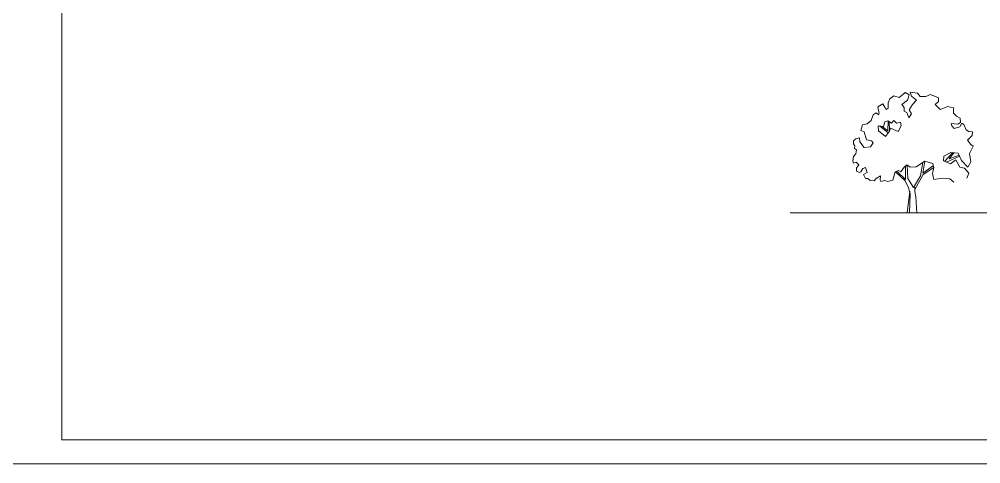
# Model space of a CAD drawing. Header units: millimetres. Extents: x 73 to 57768, y -40361 to 10065.
# Drawn here: x 14285 to 19066, y 65 to 2277 of the extents above; entities that cross this region are included whole.
import ezdxf

# ---------------------------------------------------------------- set-up
doc = ezdxf.new("R2010")
doc.units = ezdxf.units.MM
doc.layers.add('okvir', color=120, linetype='Continuous', lineweight=13)
doc.layers.add('pogled', color=7, linetype='Continuous', lineweight=5, true_color=0x8db1c3)

msp = doc.modelspace()

# ---------------------------------------------------------------- linework, layer by layer
at = {"layer": 'okvir'}
for points in [[(14073.426, 10064.707), (14073.426, 64.707), (28073.426, 64.707), (28073.426, 10064.707)], [(14495.734, 9944.707), (14495.734, 184.707), (27953.426, 184.707), (27953.426, 9944.707)]]:
    msp.add_lwpolyline(points, close=True, dxfattribs=at)
at = {"layer": 'pogled', "color": 3, "linetype": 'ByBlock'}
for p, q in [((18603.559, 1771.861), (18589.221, 1767.078)), ((18621.082, 1760.701), (18603.559, 1771.861)), ((18605.308, 1770.746), (18603.559, 1722.437)), ((18633.827, 1773.455), (18621.082, 1760.701)), ((18646.571, 1760.701), (18633.827, 1773.455)), ((18581.255, 1743.163), (18555.767, 1746.352)), ((18555.767, 1746.352), (18557.36, 1722.437)), ((18557.36, 1722.437), (18592.407, 1693.74)), ((18605.123, 1711.768), (18564.343, 1745.279)), ((18603.559, 1722.437), (18575.543, 1743.878)), ((18589.221, 1767.078), (18581.255, 1743.163)), ((18611.843, 1721.801), (18609.931, 1767.078)), ((18611.524, 1720.843), (18616.303, 1735.192)), ((18616.303, 1735.192), (18654.536, 1719.249)), ((18665.688, 1765.484), (18646.571, 1760.701)), ((18654.536, 1719.249), (18670.467, 1746.352)), ((18670.467, 1746.352), (18665.688, 1765.484)), ((18592.407, 1693.74), (18611.524, 1720.843)), ((18926.099, 1613.233), (18886.357, 1570.278)), ((18895.57, 1566.506), (18960.404, 1594.893)), ((18907.833, 1582.139), (18931.649, 1612.727)), ((18907.833, 1582.139), (18957.64, 1599.953)), ((18691.177, 1545.47), (18691.177, 1480.103)), ((18702.328, 1484.887), (18699.142, 1550.252)), ((18776.635, 1564.223), (18766.051, 1497.641)), ((18777.202, 1510.395), (18786.76, 1570.979)), ((18777.202, 1510.395), (18829.773, 1548.658)), ((18778.795, 1504.018), (18832.959, 1539.092)), ((18689.584, 1472.132), (18643.385, 1516.772)), ((18691.177, 1480.103), (18648.164, 1521.555)), ((18731.003, 1440.246), (18702.328, 1484.887)), ((18766.051, 1497.641), (18731.003, 1440.246)), ((18737.945, 1429.221), (18778.795, 1504.018)), ((18706.303, 1438.826), (18689.584, 1472.132)), ((18706.303, 1438.826), (18714.992, 1408.731)), ((18738.265, 1420.355), (18737.534, 1440.621)), ((18700.222, 1313.726), (18712.079, 1421.038)), ((18714.992, 1408.731), (18711.764, 1313.726)), ((18741.89, 1394.005), (18738.265, 1420.355)), ((18741.89, 1394.005), (18748.417, 1313.726)), ((18748.417, 1313.726), (18700.222, 1313.726)), ((18706.048, 1313.726), (18754.243, 1313.726))]:
    msp.add_line(p, q, dxfattribs=at)
msp.add_lwpolyline([(18932.278, 1466.851), (18911.019, 1483.292), (18875.972, 1486.481), (18831.366, 1480.103), (18824.994, 1508.801), (18832.959, 1539.092), (18826.587, 1559.819), (18786.76, 1570.979), (18743.747, 1542.281), (18715.073, 1540.687), (18697.549, 1551.847), (18684.805, 1540.687), (18667.281, 1518.367), (18656.129, 1524.744), (18640.199, 1518.367), (18629.047, 1476.915), (18603.559, 1468.943), (18586.035, 1475.32), (18568.511, 1468.943), (18565.325, 1476.915), (18566.918, 1497.641), (18544.615, 1484.887), (18535.057, 1472.132), (18515.94, 1475.32), (18504.788, 1484.887), (18492.044, 1484.887), (18482.486, 1504.018), (18500.009, 1515.178), (18492.044, 1539.092), (18479.3, 1534.31), (18469.741, 1518.367), (18461.776, 1513.584), (18447.439, 1521.555), (18447.439, 1535.904), (18458.59, 1551.847), (18445.846, 1566.196), (18433.101, 1561.413), (18429.915, 1570.979), (18433.101, 1593.299), (18444.253, 1607.648), (18447.439, 1626.779), (18437.88, 1633.156), (18439.473, 1647.505), (18433.101, 1657.071), (18433.101, 1671.419), (18444.253, 1682.58), (18463.369, 1687.363), (18464.962, 1666.637), (18485.672, 1639.534), (18517.533, 1642.722), (18530.278, 1661.854), (18522.313, 1671.419), (18496.823, 1676.203), (18485.672, 1716.06), (18469.741, 1724.032), (18477.707, 1751.135), (18500.009, 1755.917), (18520.719, 1773.455), (18530.278, 1802.152), (18544.615, 1811.718), (18557.36, 1802.152), (18560.546, 1808.53), (18554.174, 1840.416), (18578.069, 1856.359), (18589.221, 1838.821), (18595.593, 1827.661), (18605.152, 1834.039), (18605.152, 1861.142), (18613.117, 1880.273), (18633.827, 1896.216), (18659.315, 1888.245), (18676.839, 1900.999), (18689.584, 1912.159), (18708.7, 1900.999), (18700.735, 1873.896), (18673.653, 1853.17), (18684.805, 1837.227), (18684.805, 1819.69), (18697.549, 1813.313), (18707.107, 1786.21), (18721.445, 1806.935), (18710.293, 1826.067), (18726.224, 1853.17), (18745.341, 1873.896), (18721.445, 1894.622), (18715.073, 1913.753), (18751.713, 1908.971), (18764.458, 1893.028), (18791.54, 1893.028), (18815.435, 1902.593), (18855.262, 1886.65), (18855.262, 1867.519), (18839.332, 1853.17), (18863.227, 1827.661), (18885.53, 1835.633), (18899.868, 1843.604), (18930.136, 1835.633), (18930.136, 1810.124), (18944.473, 1794.181), (18963.59, 1784.615), (18965.183, 1763.889), (18950.846, 1754.323), (18918.985, 1757.512), (18922.171, 1746.352), (18933.322, 1733.597), (18961.997, 1741.569), (18971.555, 1759.106), (18981.114, 1752.729), (18993.598, 1726.177), (19006.342, 1718.205), (19023.866, 1716.611), (19022.273, 1699.073), (18999.97, 1675.159), (19015.9, 1654.433), (19027.052, 1644.867), (19009.412, 1608.14), (19016.161, 1567.79), (19001.824, 1540.687), (18969.962, 1574.167), (18952.439, 1610.836), (18917.392, 1614.025), (18882.344, 1596.487), (18880.751, 1572.573), (18915.799, 1558.224), (18941.287, 1577.356), (18961.997, 1540.687), (18984.3, 1535.904), (19006.603, 1510.395), (18997.045, 1486.481), (18996.519, 1486.275)], dxfattribs=at)
at = {"layer": 'pogled'}
for points in [[(24156.16, 1313.726), (24156.16, 1313.726), (24156.16, 1313.726), (18118.39, 1313.726), (18118.39, 1313.726)], [(22340.407, 1313.726), (18285.407, 1313.726), (18285.407, 1313.726)]]:
    msp.add_lwpolyline(points, dxfattribs=at)

doc.saveas('drawing.dxf')
